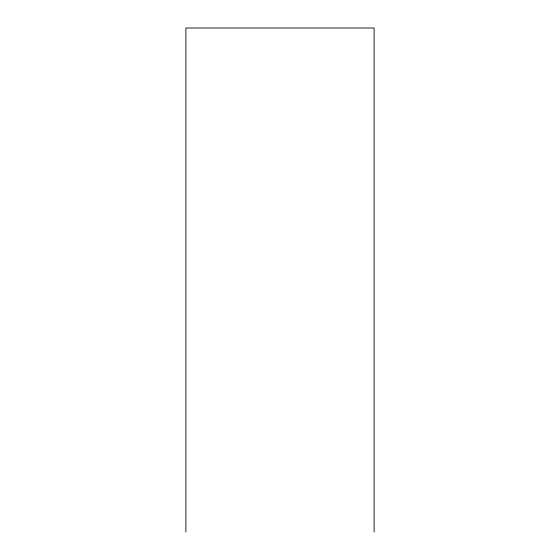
<?xml version="1.0" encoding="UTF-8"?>
<svg xmlns="http://www.w3.org/2000/svg" width="560" height="560" viewBox="0 0 560 560"><rect width="100%" height="100%" fill="white"/><g stroke="black" fill="none" stroke-linecap="round" stroke-linejoin="round"><path stroke-width="0.84" d="M374.122 532L374.122 28L185.878 28L185.878 532"/></g></svg>
